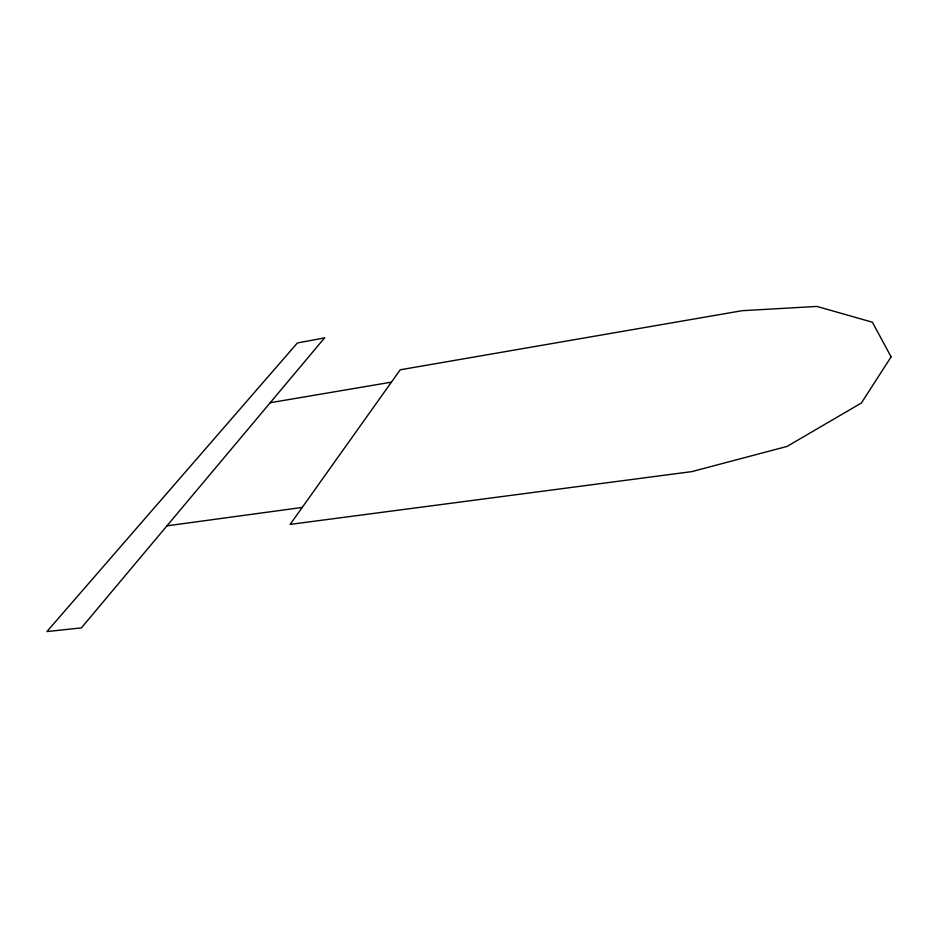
<?xml version="1.0" encoding="UTF-8"?>
<svg xmlns="http://www.w3.org/2000/svg" width="938" height="938" viewBox="0 0 938 938"><rect width="100%" height="100%" fill="white"/><g stroke="black" fill="none" stroke-linecap="round" stroke-linejoin="round"><path stroke-width="1.41" d="M270.214 402.719L391.416 382.153M166.964 525.843L302.224 507.435M891.1 356.874L861.401 402.988L787.064 446.418L691.798 471.615L290.147 524.389L400.209 369.795L742.017 310.713L816.916 306.433L872.387 322.203L891.1 356.874M324.571 337.891L81.383 627.885L46.9 631.567L297.381 342.968L324.571 337.891"/></g></svg>
